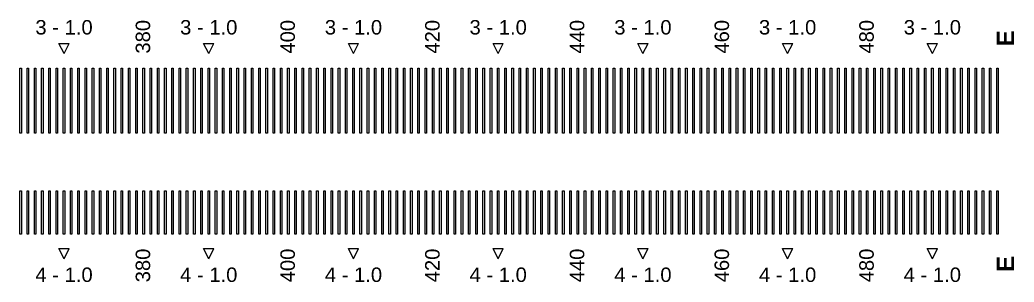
# Model space of a CAD drawing. Extents: x -24493 to 76507, y 84496 to 185496.
# Drawn here: x 30477 to 31164, y 155025 to 155207 of the extents above; entities that cross this region are included whole.
import ezdxf

# ---------------------------------------------------------------- set-up
doc = ezdxf.new("R2010")
doc.units = 13
doc.layers.add('CL - Label-1', color=120, linetype='Continuous')
doc.layers.add('CL - Label-2', color=132, linetype='Continuous')
doc.layers.add('CL - Sub-Micro', color=7, linetype='Continuous', true_color=0x47d1ff)
doc.styles.get("Standard").update_dxf_attribs({"font": 'arial.ttf'})

msp = doc.modelspace()

# ---------------------------------------------------------------- linework, layer by layer
at = {"layer": 'CL - Label-2'}
for p, q in [((30507.29, 155183.36), (30503.75, 155190.46)), ((30503.75, 155190.46), (30510.82, 155190.46)), ((30507.29, 155183.36), (30510.82, 155190.46)), ((30607.29, 155183.36), (30603.75, 155190.46)), ((30603.75, 155190.46), (30610.82, 155190.46)), ((30607.29, 155183.36), (30610.82, 155190.46)), ((30707.29, 155183.36), (30703.75, 155190.46)), ((30703.75, 155190.46), (30710.82, 155190.46)), ((30707.29, 155183.36), (30710.82, 155190.46)), ((30807.29, 155183.36), (30803.75, 155190.46)), ((30803.75, 155190.46), (30810.82, 155190.46)), ((30807.29, 155183.36), (30810.82, 155190.46)), ((30907.29, 155183.36), (30903.75, 155190.46)), ((30903.75, 155190.46), (30910.82, 155190.46)), ((30907.29, 155183.36), (30910.82, 155190.46)), ((31007.29, 155183.36), (31003.75, 155190.46)), ((31003.75, 155190.46), (31010.82, 155190.46)), ((31007.29, 155183.36), (31010.82, 155190.46)), ((31107.29, 155183.36), (31103.75, 155190.46)), ((31103.75, 155190.46), (31110.82, 155190.46)), ((31107.29, 155183.36), (31110.82, 155190.46)), ((30507.29, 155041.29), (30503.75, 155048.39)), ((30503.75, 155048.39), (30510.82, 155048.39)), ((30507.29, 155041.29), (30510.82, 155048.39)), ((30607.29, 155041.29), (30603.75, 155048.39)), ((30603.75, 155048.39), (30610.82, 155048.39)), ((30607.29, 155041.29), (30610.82, 155048.39)), ((30707.29, 155041.29), (30703.75, 155048.39)), ((30703.75, 155048.39), (30710.82, 155048.39)), ((30707.29, 155041.29), (30710.82, 155048.39)), ((30807.29, 155041.29), (30803.75, 155048.39)), ((30803.75, 155048.39), (30810.82, 155048.39)), ((30807.29, 155041.29), (30810.82, 155048.39)), ((30907.29, 155041.29), (30903.75, 155048.39)), ((30903.75, 155048.39), (30910.82, 155048.39)), ((30907.29, 155041.29), (30910.82, 155048.39)), ((31007.29, 155041.29), (31003.75, 155048.39)), ((31003.75, 155048.39), (31010.82, 155048.39)), ((31007.29, 155041.29), (31010.82, 155048.39)), ((31107.29, 155041.29), (31103.75, 155048.39)), ((31103.75, 155048.39), (31110.82, 155048.39)), ((31107.29, 155041.29), (31110.82, 155048.39))]:
    msp.add_line(p, q, dxfattribs=at)
at = {"layer": 'CL - Sub-Micro'}
for p, q in [((30476.79, 155173.36), (30477.79, 155173.36)), ((30476.79, 155128.36), (30476.79, 155173.36)), ((30477.79, 155173.36), (30477.79, 155128.36)), ((30481.79, 155173.36), (30482.79, 155173.36)), ((30481.79, 155128.36), (30481.79, 155173.36)), ((30482.79, 155173.36), (30482.79, 155128.36)), ((30486.79, 155173.36), (30487.79, 155173.36)), ((30486.79, 155128.36), (30486.79, 155173.36)), ((30487.79, 155173.36), (30487.79, 155128.36)), ((30491.79, 155173.36), (30492.79, 155173.36)), ((30491.79, 155128.36), (30491.79, 155173.36)), ((30492.79, 155173.36), (30492.79, 155128.36)), ((30496.79, 155173.36), (30497.79, 155173.36)), ((30496.79, 155128.36), (30496.79, 155173.36)), ((30497.79, 155173.36), (30497.79, 155128.36)), ((30501.79, 155173.36), (30502.79, 155173.36)), ((30501.79, 155128.36), (30501.79, 155173.36)), ((30502.79, 155173.36), (30502.79, 155128.36)), ((30506.79, 155173.36), (30507.79, 155173.36)), ((30506.79, 155128.36), (30506.79, 155173.36)), ((30507.79, 155173.36), (30507.79, 155128.36)), ((30511.79, 155173.36), (30512.79, 155173.36)), ((30511.79, 155128.36), (30511.79, 155173.36)), ((30512.79, 155173.36), (30512.79, 155128.36)), ((30516.79, 155173.36), (30517.79, 155173.36)), ((30516.79, 155128.36), (30516.79, 155173.36)), ((30517.79, 155173.36), (30517.79, 155128.36)), ((30521.79, 155173.36), (30522.79, 155173.36)), ((30521.79, 155128.36), (30521.79, 155173.36)), ((30522.79, 155173.36), (30522.79, 155128.36)), ((30526.79, 155173.36), (30527.79, 155173.36)), ((30526.79, 155128.36), (30526.79, 155173.36)), ((30527.79, 155173.36), (30527.79, 155128.36)), ((30531.79, 155173.36), (30532.79, 155173.36)), ((30531.79, 155128.36), (30531.79, 155173.36)), ((30532.79, 155173.36), (30532.79, 155128.36)), ((30536.79, 155173.36), (30537.79, 155173.36)), ((30536.79, 155128.36), (30536.79, 155173.36)), ((30537.79, 155173.36), (30537.79, 155128.36)), ((30541.79, 155173.36), (30542.79, 155173.36)), ((30541.79, 155128.36), (30541.79, 155173.36)), ((30542.79, 155173.36), (30542.79, 155128.36)), ((30546.79, 155173.36), (30547.79, 155173.36)), ((30546.79, 155128.36), (30546.79, 155173.36)), ((30547.79, 155173.36), (30547.79, 155128.36)), ((30551.79, 155173.36), (30552.79, 155173.36)), ((30551.79, 155128.36), (30551.79, 155173.36)), ((30552.79, 155173.36), (30552.79, 155128.36)), ((30556.79, 155173.36), (30557.79, 155173.36)), ((30556.79, 155128.36), (30556.79, 155173.36)), ((30557.79, 155173.36), (30557.79, 155128.36)), ((30561.79, 155173.36), (30562.79, 155173.36)), ((30561.79, 155128.36), (30561.79, 155173.36)), ((30562.79, 155173.36), (30562.79, 155128.36)), ((30566.79, 155173.36), (30567.79, 155173.36)), ((30566.79, 155128.36), (30566.79, 155173.36)), ((30567.79, 155173.36), (30567.79, 155128.36)), ((30571.79, 155173.36), (30572.79, 155173.36)), ((30571.79, 155128.36), (30571.79, 155173.36)), ((30572.79, 155173.36), (30572.79, 155128.36)), ((30576.79, 155173.36), (30577.79, 155173.36)), ((30576.79, 155128.36), (30576.79, 155173.36)), ((30577.79, 155173.36), (30577.79, 155128.36)), ((30581.79, 155173.36), (30582.79, 155173.36)), ((30581.79, 155128.36), (30581.79, 155173.36)), ((30582.79, 155173.36), (30582.79, 155128.36)), ((30586.79, 155173.36), (30587.79, 155173.36)), ((30586.79, 155128.36), (30586.79, 155173.36)), ((30587.79, 155173.36), (30587.79, 155128.36)), ((30591.79, 155173.36), (30592.79, 155173.36)), ((30591.79, 155128.36), (30591.79, 155173.36)), ((30592.79, 155173.36), (30592.79, 155128.36)), ((30596.79, 155173.36), (30597.79, 155173.36)), ((30596.79, 155128.36), (30596.79, 155173.36)), ((30597.79, 155173.36), (30597.79, 155128.36)), ((30601.79, 155173.36), (30602.79, 155173.36)), ((30601.79, 155128.36), (30601.79, 155173.36)), ((30602.79, 155173.36), (30602.79, 155128.36)), ((30606.79, 155173.36), (30607.79, 155173.36)), ((30606.79, 155128.36), (30606.79, 155173.36)), ((30607.79, 155173.36), (30607.79, 155128.36)), ((30611.79, 155173.36), (30612.79, 155173.36)), ((30611.79, 155128.36), (30611.79, 155173.36)), ((30612.79, 155173.36), (30612.79, 155128.36)), ((30616.79, 155173.36), (30617.79, 155173.36)), ((30616.79, 155128.36), (30616.79, 155173.36)), ((30617.79, 155173.36), (30617.79, 155128.36)), ((30621.79, 155173.36), (30622.79, 155173.36)), ((30621.79, 155128.36), (30621.79, 155173.36)), ((30622.79, 155173.36), (30622.79, 155128.36)), ((30626.79, 155173.36), (30627.79, 155173.36)), ((30626.79, 155128.36), (30626.79, 155173.36)), ((30627.79, 155173.36), (30627.79, 155128.36)), ((30631.79, 155173.36), (30632.79, 155173.36)), ((30631.79, 155128.36), (30631.79, 155173.36)), ((30632.79, 155173.36), (30632.79, 155128.36)), ((30636.79, 155173.36), (30637.79, 155173.36)), ((30636.79, 155128.36), (30636.79, 155173.36)), ((30637.79, 155173.36), (30637.79, 155128.36)), ((30641.79, 155173.36), (30642.79, 155173.36)), ((30641.79, 155128.36), (30641.79, 155173.36)), ((30642.79, 155173.36), (30642.79, 155128.36)), ((30646.79, 155173.36), (30647.79, 155173.36)), ((30646.79, 155128.36), (30646.79, 155173.36)), ((30647.79, 155173.36), (30647.79, 155128.36)), ((30651.79, 155173.36), (30652.79, 155173.36)), ((30651.79, 155128.36), (30651.79, 155173.36)), ((30652.79, 155173.36), (30652.79, 155128.36)), ((30656.79, 155173.36), (30657.79, 155173.36)), ((30656.79, 155128.36), (30656.79, 155173.36)), ((30657.79, 155173.36), (30657.79, 155128.36)), ((30661.79, 155173.36), (30662.79, 155173.36)), ((30661.79, 155128.36), (30661.79, 155173.36)), ((30662.79, 155173.36), (30662.79, 155128.36)), ((30666.79, 155173.36), (30667.79, 155173.36)), ((30666.79, 155128.36), (30666.79, 155173.36)), ((30667.79, 155173.36), (30667.79, 155128.36)), ((30671.79, 155173.36), (30672.79, 155173.36)), ((30671.79, 155128.36), (30671.79, 155173.36)), ((30672.79, 155173.36), (30672.79, 155128.36)), ((30676.79, 155173.36), (30677.79, 155173.36)), ((30676.79, 155128.36), (30676.79, 155173.36)), ((30677.79, 155173.36), (30677.79, 155128.36)), ((30681.79, 155173.36), (30682.79, 155173.36)), ((30681.79, 155128.36), (30681.79, 155173.36)), ((30682.79, 155173.36), (30682.79, 155128.36)), ((30686.79, 155173.36), (30687.79, 155173.36)), ((30686.79, 155128.36), (30686.79, 155173.36)), ((30687.79, 155173.36), (30687.79, 155128.36)), ((30691.79, 155173.36), (30692.79, 155173.36)), ((30691.79, 155128.36), (30691.79, 155173.36)), ((30692.79, 155173.36), (30692.79, 155128.36)), ((30696.79, 155173.36), (30697.79, 155173.36)), ((30696.79, 155128.36), (30696.79, 155173.36)), ((30697.79, 155173.36), (30697.79, 155128.36)), ((30701.79, 155173.36), (30702.79, 155173.36)), ((30701.79, 155128.36), (30701.79, 155173.36)), ((30702.79, 155173.36), (30702.79, 155128.36)), ((30706.79, 155173.36), (30707.79, 155173.36)), ((30706.79, 155128.36), (30706.79, 155173.36)), ((30707.79, 155173.36), (30707.79, 155128.36)), ((30711.79, 155173.36), (30712.79, 155173.36)), ((30711.79, 155128.36), (30711.79, 155173.36)), ((30712.79, 155173.36), (30712.79, 155128.36)), ((30716.79, 155173.36), (30717.79, 155173.36)), ((30716.79, 155128.36), (30716.79, 155173.36)), ((30717.79, 155173.36), (30717.79, 155128.36)), ((30721.79, 155173.36), (30722.79, 155173.36)), ((30721.79, 155128.36), (30721.79, 155173.36)), ((30722.79, 155173.36), (30722.79, 155128.36)), ((30726.79, 155173.36), (30727.79, 155173.36)), ((30726.79, 155128.36), (30726.79, 155173.36)), ((30727.79, 155173.36), (30727.79, 155128.36)), ((30731.79, 155173.36), (30732.79, 155173.36)), ((30731.79, 155128.36), (30731.79, 155173.36)), ((30732.79, 155173.36), (30732.79, 155128.36)), ((30736.79, 155173.36), (30737.79, 155173.36)), ((30736.79, 155128.36), (30736.79, 155173.36)), ((30737.79, 155173.36), (30737.79, 155128.36)), ((30741.79, 155173.36), (30742.79, 155173.36)), ((30741.79, 155128.36), (30741.79, 155173.36)), ((30742.79, 155173.36), (30742.79, 155128.36)), ((30746.79, 155173.36), (30747.79, 155173.36)), ((30746.79, 155128.36), (30746.79, 155173.36)), ((30747.79, 155173.36), (30747.79, 155128.36)), ((30751.79, 155173.36), (30752.79, 155173.36)), ((30751.79, 155128.36), (30751.79, 155173.36)), ((30752.79, 155173.36), (30752.79, 155128.36)), ((30756.79, 155173.36), (30757.79, 155173.36)), ((30756.79, 155128.36), (30756.79, 155173.36)), ((30757.79, 155173.36), (30757.79, 155128.36)), ((30761.79, 155173.36), (30762.79, 155173.36)), ((30761.79, 155128.36), (30761.79, 155173.36)), ((30762.79, 155173.36), (30762.79, 155128.36)), ((30766.79, 155173.36), (30767.79, 155173.36)), ((30766.79, 155128.36), (30766.79, 155173.36)), ((30767.79, 155173.36), (30767.79, 155128.36)), ((30771.79, 155173.36), (30772.79, 155173.36)), ((30771.79, 155128.36), (30771.79, 155173.36)), ((30772.79, 155173.36), (30772.79, 155128.36)), ((30776.79, 155173.36), (30777.79, 155173.36)), ((30776.79, 155128.36), (30776.79, 155173.36)), ((30777.79, 155173.36), (30777.79, 155128.36)), ((30781.79, 155173.36), (30782.79, 155173.36)), ((30781.79, 155128.36), (30781.79, 155173.36)), ((30782.79, 155173.36), (30782.79, 155128.36)), ((30786.79, 155173.36), (30787.79, 155173.36)), ((30786.79, 155128.36), (30786.79, 155173.36)), ((30787.79, 155173.36), (30787.79, 155128.36)), ((30791.79, 155173.36), (30792.79, 155173.36)), ((30791.79, 155128.36), (30791.79, 155173.36)), ((30792.79, 155173.36), (30792.79, 155128.36)), ((30796.79, 155173.36), (30797.79, 155173.36)), ((30796.79, 155128.36), (30796.79, 155173.36)), ((30797.79, 155173.36), (30797.79, 155128.36)), ((30801.79, 155173.36), (30802.79, 155173.36)), ((30801.79, 155128.36), (30801.79, 155173.36)), ((30802.79, 155173.36), (30802.79, 155128.36)), ((30806.79, 155173.36), (30807.79, 155173.36)), ((30806.79, 155128.36), (30806.79, 155173.36)), ((30807.79, 155173.36), (30807.79, 155128.36)), ((30811.79, 155173.36), (30812.79, 155173.36)), ((30811.79, 155128.36), (30811.79, 155173.36)), ((30812.79, 155173.36), (30812.79, 155128.36)), ((30816.79, 155173.36), (30817.79, 155173.36)), ((30816.79, 155128.36), (30816.79, 155173.36)), ((30817.79, 155173.36), (30817.79, 155128.36)), ((30821.79, 155173.36), (30822.79, 155173.36)), ((30821.79, 155128.36), (30821.79, 155173.36)), ((30822.79, 155173.36), (30822.79, 155128.36)), ((30826.79, 155173.36), (30827.79, 155173.36)), ((30826.79, 155128.36), (30826.79, 155173.36)), ((30827.79, 155173.36), (30827.79, 155128.36)), ((30831.79, 155173.36), (30832.79, 155173.36)), ((30831.79, 155128.36), (30831.79, 155173.36)), ((30832.79, 155173.36), (30832.79, 155128.36)), ((30836.79, 155173.36), (30837.79, 155173.36)), ((30836.79, 155128.36), (30836.79, 155173.36)), ((30837.79, 155173.36), (30837.79, 155128.36)), ((30841.79, 155173.36), (30842.79, 155173.36)), ((30841.79, 155128.36), (30841.79, 155173.36)), ((30842.79, 155173.36), (30842.79, 155128.36)), ((30846.79, 155173.36), (30847.79, 155173.36)), ((30846.79, 155128.36), (30846.79, 155173.36)), ((30847.79, 155173.36), (30847.79, 155128.36)), ((30851.79, 155173.36), (30852.79, 155173.36)), ((30851.79, 155128.36), (30851.79, 155173.36)), ((30852.79, 155173.36), (30852.79, 155128.36)), ((30856.79, 155173.36), (30857.79, 155173.36)), ((30856.79, 155128.36), (30856.79, 155173.36)), ((30857.79, 155173.36), (30857.79, 155128.36)), ((30861.79, 155173.36), (30862.79, 155173.36)), ((30861.79, 155128.36), (30861.79, 155173.36)), ((30862.79, 155173.36), (30862.79, 155128.36)), ((30866.79, 155173.36), (30867.79, 155173.36)), ((30866.79, 155128.36), (30866.79, 155173.36)), ((30867.79, 155173.36), (30867.79, 155128.36)), ((30871.79, 155173.36), (30872.79, 155173.36)), ((30871.79, 155128.36), (30871.79, 155173.36)), ((30872.79, 155173.36), (30872.79, 155128.36)), ((30876.79, 155173.36), (30877.79, 155173.36)), ((30876.79, 155128.36), (30876.79, 155173.36)), ((30877.79, 155173.36), (30877.79, 155128.36)), ((30881.79, 155173.36), (30882.79, 155173.36)), ((30881.79, 155128.36), (30881.79, 155173.36)), ((30882.79, 155173.36), (30882.79, 155128.36)), ((30886.79, 155173.36), (30887.79, 155173.36)), ((30886.79, 155128.36), (30886.79, 155173.36)), ((30887.79, 155173.36), (30887.79, 155128.36)), ((30891.79, 155173.36), (30892.79, 155173.36)), ((30891.79, 155128.36), (30891.79, 155173.36)), ((30892.79, 155173.36), (30892.79, 155128.36)), ((30896.79, 155173.36), (30897.79, 155173.36)), ((30896.79, 155128.36), (30896.79, 155173.36)), ((30897.79, 155173.36), (30897.79, 155128.36)), ((30901.79, 155173.36), (30902.79, 155173.36)), ((30901.79, 155128.36), (30901.79, 155173.36)), ((30902.79, 155173.36), (30902.79, 155128.36)), ((30906.79, 155173.36), (30907.79, 155173.36)), ((30906.79, 155128.36), (30906.79, 155173.36)), ((30907.79, 155173.36), (30907.79, 155128.36)), ((30911.79, 155173.36), (30912.79, 155173.36)), ((30911.79, 155128.36), (30911.79, 155173.36)), ((30912.79, 155173.36), (30912.79, 155128.36)), ((30916.79, 155173.36), (30917.79, 155173.36)), ((30916.79, 155128.36), (30916.79, 155173.36)), ((30917.79, 155173.36), (30917.79, 155128.36)), ((30921.79, 155173.36), (30922.79, 155173.36)), ((30921.79, 155128.36), (30921.79, 155173.36)), ((30922.79, 155173.36), (30922.79, 155128.36)), ((30926.79, 155173.36), (30927.79, 155173.36)), ((30926.79, 155128.36), (30926.79, 155173.36)), ((30927.79, 155173.36), (30927.79, 155128.36)), ((30931.79, 155173.36), (30932.79, 155173.36)), ((30931.79, 155128.36), (30931.79, 155173.36)), ((30932.79, 155173.36), (30932.79, 155128.36)), ((30936.79, 155173.36), (30937.79, 155173.36)), ((30936.79, 155128.36), (30936.79, 155173.36)), ((30937.79, 155173.36), (30937.79, 155128.36)), ((30941.79, 155173.36), (30942.79, 155173.36)), ((30941.79, 155128.36), (30941.79, 155173.36)), ((30942.79, 155173.36), (30942.79, 155128.36)), ((30946.79, 155173.36), (30947.79, 155173.36)), ((30946.79, 155128.36), (30946.79, 155173.36)), ((30947.79, 155173.36), (30947.79, 155128.36)), ((30951.79, 155173.36), (30952.79, 155173.36)), ((30951.79, 155128.36), (30951.79, 155173.36)), ((30952.79, 155173.36), (30952.79, 155128.36)), ((30956.79, 155173.36), (30957.79, 155173.36)), ((30956.79, 155128.36), (30956.79, 155173.36)), ((30957.79, 155173.36), (30957.79, 155128.36)), ((30961.79, 155173.36), (30962.79, 155173.36)), ((30961.79, 155128.36), (30961.79, 155173.36)), ((30962.79, 155173.36), (30962.79, 155128.36)), ((30966.79, 155173.36), (30967.79, 155173.36)), ((30966.79, 155128.36), (30966.79, 155173.36)), ((30967.79, 155173.36), (30967.79, 155128.36)), ((30971.79, 155173.36), (30972.79, 155173.36)), ((30971.79, 155128.36), (30971.79, 155173.36)), ((30972.79, 155173.36), (30972.79, 155128.36)), ((30976.79, 155173.36), (30977.79, 155173.36)), ((30976.79, 155128.36), (30976.79, 155173.36)), ((30977.79, 155173.36), (30977.79, 155128.36)), ((30981.79, 155173.36), (30982.79, 155173.36)), ((30981.79, 155128.36), (30981.79, 155173.36)), ((30982.79, 155173.36), (30982.79, 155128.36)), ((30986.79, 155173.36), (30987.79, 155173.36)), ((30986.79, 155128.36), (30986.79, 155173.36)), ((30987.79, 155173.36), (30987.79, 155128.36)), ((30991.79, 155173.36), (30992.79, 155173.36)), ((30991.79, 155128.36), (30991.79, 155173.36)), ((30992.79, 155173.36), (30992.79, 155128.36)), ((30996.79, 155173.36), (30997.79, 155173.36)), ((30996.79, 155128.36), (30996.79, 155173.36)), ((30997.79, 155173.36), (30997.79, 155128.36)), ((31001.79, 155173.36), (31002.79, 155173.36)), ((31001.79, 155128.36), (31001.79, 155173.36)), ((31002.79, 155173.36), (31002.79, 155128.36)), ((31006.79, 155173.36), (31007.79, 155173.36)), ((31006.79, 155128.36), (31006.79, 155173.36)), ((31007.79, 155173.36), (31007.79, 155128.36)), ((31011.79, 155173.36), (31012.79, 155173.36)), ((31011.79, 155128.36), (31011.79, 155173.36)), ((31012.79, 155173.36), (31012.79, 155128.36)), ((31016.79, 155173.36), (31017.79, 155173.36)), ((31016.79, 155128.36), (31016.79, 155173.36)), ((31017.79, 155173.36), (31017.79, 155128.36)), ((31021.79, 155173.36), (31022.79, 155173.36)), ((31021.79, 155128.36), (31021.79, 155173.36)), ((31022.79, 155173.36), (31022.79, 155128.36)), ((31026.79, 155173.36), (31027.79, 155173.36)), ((31026.79, 155128.36), (31026.79, 155173.36)), ((31027.79, 155173.36), (31027.79, 155128.36)), ((31031.79, 155173.36), (31032.79, 155173.36)), ((31031.79, 155128.36), (31031.79, 155173.36)), ((31032.79, 155173.36), (31032.79, 155128.36)), ((31036.79, 155173.36), (31037.79, 155173.36)), ((31036.79, 155128.36), (31036.79, 155173.36)), ((31037.79, 155173.36), (31037.79, 155128.36)), ((31041.79, 155173.36), (31042.79, 155173.36)), ((31041.79, 155128.36), (31041.79, 155173.36)), ((31042.79, 155173.36), (31042.79, 155128.36)), ((31046.79, 155173.36), (31047.79, 155173.36)), ((31046.79, 155128.36), (31046.79, 155173.36)), ((31047.79, 155173.36), (31047.79, 155128.36)), ((31051.79, 155173.36), (31052.79, 155173.36)), ((31051.79, 155128.36), (31051.79, 155173.36)), ((31052.79, 155173.36), (31052.79, 155128.36)), ((31056.79, 155173.36), (31057.79, 155173.36)), ((31056.79, 155128.36), (31056.79, 155173.36)), ((31057.79, 155173.36), (31057.79, 155128.36)), ((31061.79, 155173.36), (31062.79, 155173.36)), ((31061.79, 155128.36), (31061.79, 155173.36)), ((31062.79, 155173.36), (31062.79, 155128.36)), ((31066.79, 155173.36), (31067.79, 155173.36)), ((31066.79, 155128.36), (31066.79, 155173.36)), ((31067.79, 155173.36), (31067.79, 155128.36)), ((31071.79, 155173.36), (31072.79, 155173.36)), ((31071.79, 155128.36), (31071.79, 155173.36)), ((31072.79, 155173.36), (31072.79, 155128.36)), ((31076.79, 155173.36), (31077.79, 155173.36)), ((31076.79, 155128.36), (31076.79, 155173.36)), ((31077.79, 155173.36), (31077.79, 155128.36)), ((31081.79, 155173.36), (31082.79, 155173.36)), ((31081.79, 155128.36), (31081.79, 155173.36)), ((31082.79, 155173.36), (31082.79, 155128.36)), ((31086.79, 155173.36), (31087.79, 155173.36)), ((31086.79, 155128.36), (31086.79, 155173.36)), ((31087.79, 155173.36), (31087.79, 155128.36)), ((31091.79, 155173.36), (31092.79, 155173.36)), ((31091.79, 155128.36), (31091.79, 155173.36)), ((31092.79, 155173.36), (31092.79, 155128.36)), ((31096.79, 155173.36), (31097.79, 155173.36)), ((31096.79, 155128.36), (31096.79, 155173.36)), ((31097.79, 155173.36), (31097.79, 155128.36)), ((31101.79, 155173.36), (31102.79, 155173.36)), ((31101.79, 155128.36), (31101.79, 155173.36)), ((31102.79, 155173.36), (31102.79, 155128.36)), ((31106.79, 155173.36), (31107.79, 155173.36)), ((31106.79, 155128.36), (31106.79, 155173.36)), ((31107.79, 155173.36), (31107.79, 155128.36)), ((31111.79, 155173.36), (31112.79, 155173.36)), ((31111.79, 155128.36), (31111.79, 155173.36)), ((31112.79, 155173.36), (31112.79, 155128.36)), ((31116.79, 155173.36), (31117.79, 155173.36)), ((31116.79, 155128.36), (31116.79, 155173.36)), ((31117.79, 155173.36), (31117.79, 155128.36)), ((31121.79, 155173.36), (31122.79, 155173.36)), ((31121.79, 155128.36), (31121.79, 155173.36)), ((31122.79, 155173.36), (31122.79, 155128.36)), ((31126.79, 155173.36), (31127.79, 155173.36)), ((31126.79, 155128.36), (31126.79, 155173.36)), ((31127.79, 155173.36), (31127.79, 155128.36)), ((31131.79, 155173.36), (31132.79, 155173.36)), ((31131.79, 155128.36), (31131.79, 155173.36)), ((31132.79, 155173.36), (31132.79, 155128.36)), ((31136.79, 155173.36), (31137.79, 155173.36)), ((31136.79, 155128.36), (31136.79, 155173.36)), ((31137.79, 155173.36), (31137.79, 155128.36)), ((31141.79, 155173.36), (31142.79, 155173.36)), ((31141.79, 155128.36), (31141.79, 155173.36)), ((31142.79, 155173.36), (31142.79, 155128.36)), ((31146.79, 155173.36), (31147.79, 155173.36)), ((31146.79, 155128.36), (31146.79, 155173.36)), ((31147.79, 155173.36), (31147.79, 155128.36)), ((31151.79, 155173.36), (31152.79, 155173.36)), ((31151.79, 155128.36), (31151.79, 155173.36)), ((31152.79, 155173.36), (31152.79, 155128.36)), ((30477.79, 155128.36), (30476.79, 155128.36)), ((30482.79, 155128.36), (30481.79, 155128.36)), ((30487.79, 155128.36), (30486.79, 155128.36)), ((30492.79, 155128.36), (30491.79, 155128.36)), ((30497.79, 155128.36), (30496.79, 155128.36)), ((30502.79, 155128.36), (30501.79, 155128.36)), ((30507.79, 155128.36), (30506.79, 155128.36)), ((30512.79, 155128.36), (30511.79, 155128.36)), ((30517.79, 155128.36), (30516.79, 155128.36)), ((30522.79, 155128.36), (30521.79, 155128.36)), ((30527.79, 155128.36), (30526.79, 155128.36)), ((30532.79, 155128.36), (30531.79, 155128.36)), ((30537.79, 155128.36), (30536.79, 155128.36)), ((30542.79, 155128.36), (30541.79, 155128.36)), ((30547.79, 155128.36), (30546.79, 155128.36)), ((30552.79, 155128.36), (30551.79, 155128.36)), ((30557.79, 155128.36), (30556.79, 155128.36)), ((30562.79, 155128.36), (30561.79, 155128.36)), ((30567.79, 155128.36), (30566.79, 155128.36)), ((30572.79, 155128.36), (30571.79, 155128.36)), ((30577.79, 155128.36), (30576.79, 155128.36)), ((30582.79, 155128.36), (30581.79, 155128.36)), ((30587.79, 155128.36), (30586.79, 155128.36)), ((30592.79, 155128.36), (30591.79, 155128.36)), ((30597.79, 155128.36), (30596.79, 155128.36)), ((30602.79, 155128.36), (30601.79, 155128.36)), ((30607.79, 155128.36), (30606.79, 155128.36)), ((30612.79, 155128.36), (30611.79, 155128.36)), ((30617.79, 155128.36), (30616.79, 155128.36)), ((30622.79, 155128.36), (30621.79, 155128.36)), ((30627.79, 155128.36), (30626.79, 155128.36)), ((30632.79, 155128.36), (30631.79, 155128.36)), ((30637.79, 155128.36), (30636.79, 155128.36)), ((30642.79, 155128.36), (30641.79, 155128.36)), ((30647.79, 155128.36), (30646.79, 155128.36)), ((30652.79, 155128.36), (30651.79, 155128.36)), ((30657.79, 155128.36), (30656.79, 155128.36)), ((30662.79, 155128.36), (30661.79, 155128.36)), ((30667.79, 155128.36), (30666.79, 155128.36)), ((30672.79, 155128.36), (30671.79, 155128.36)), ((30677.79, 155128.36), (30676.79, 155128.36)), ((30682.79, 155128.36), (30681.79, 155128.36)), ((30687.79, 155128.36), (30686.79, 155128.36)), ((30692.79, 155128.36), (30691.79, 155128.36)), ((30697.79, 155128.36), (30696.79, 155128.36)), ((30702.79, 155128.36), (30701.79, 155128.36)), ((30707.79, 155128.36), (30706.79, 155128.36)), ((30712.79, 155128.36), (30711.79, 155128.36)), ((30717.79, 155128.36), (30716.79, 155128.36)), ((30722.79, 155128.36), (30721.79, 155128.36)), ((30727.79, 155128.36), (30726.79, 155128.36)), ((30732.79, 155128.36), (30731.79, 155128.36)), ((30737.79, 155128.36), (30736.79, 155128.36)), ((30742.79, 155128.36), (30741.79, 155128.36)), ((30747.79, 155128.36), (30746.79, 155128.36)), ((30752.79, 155128.36), (30751.79, 155128.36)), ((30757.79, 155128.36), (30756.79, 155128.36)), ((30762.79, 155128.36), (30761.79, 155128.36)), ((30767.79, 155128.36), (30766.79, 155128.36)), ((30772.79, 155128.36), (30771.79, 155128.36)), ((30777.79, 155128.36), (30776.79, 155128.36)), ((30782.79, 155128.36), (30781.79, 155128.36)), ((30787.79, 155128.36), (30786.79, 155128.36)), ((30792.79, 155128.36), (30791.79, 155128.36)), ((30797.79, 155128.36), (30796.79, 155128.36)), ((30802.79, 155128.36), (30801.79, 155128.36)), ((30807.79, 155128.36), (30806.79, 155128.36)), ((30812.79, 155128.36), (30811.79, 155128.36)), ((30817.79, 155128.36), (30816.79, 155128.36)), ((30822.79, 155128.36), (30821.79, 155128.36)), ((30827.79, 155128.36), (30826.79, 155128.36)), ((30832.79, 155128.36), (30831.79, 155128.36)), ((30837.79, 155128.36), (30836.79, 155128.36)), ((30842.79, 155128.36), (30841.79, 155128.36)), ((30847.79, 155128.36), (30846.79, 155128.36)), ((30852.79, 155128.36), (30851.79, 155128.36)), ((30857.79, 155128.36), (30856.79, 155128.36)), ((30862.79, 155128.36), (30861.79, 155128.36)), ((30867.79, 155128.36), (30866.79, 155128.36)), ((30872.79, 155128.36), (30871.79, 155128.36)), ((30877.79, 155128.36), (30876.79, 155128.36)), ((30882.79, 155128.36), (30881.79, 155128.36)), ((30887.79, 155128.36), (30886.79, 155128.36)), ((30892.79, 155128.36), (30891.79, 155128.36)), ((30897.79, 155128.36), (30896.79, 155128.36)), ((30902.79, 155128.36), (30901.79, 155128.36)), ((30907.79, 155128.36), (30906.79, 155128.36)), ((30912.79, 155128.36), (30911.79, 155128.36)), ((30917.79, 155128.36), (30916.79, 155128.36)), ((30922.79, 155128.36), (30921.79, 155128.36)), ((30927.79, 155128.36), (30926.79, 155128.36)), ((30932.79, 155128.36), (30931.79, 155128.36)), ((30937.79, 155128.36), (30936.79, 155128.36)), ((30942.79, 155128.36), (30941.79, 155128.36)), ((30947.79, 155128.36), (30946.79, 155128.36)), ((30952.79, 155128.36), (30951.79, 155128.36)), ((30957.79, 155128.36), (30956.79, 155128.36)), ((30962.79, 155128.36), (30961.79, 155128.36)), ((30967.79, 155128.36), (30966.79, 155128.36)), ((30972.79, 155128.36), (30971.79, 155128.36)), ((30977.79, 155128.36), (30976.79, 155128.36)), ((30982.79, 155128.36), (30981.79, 155128.36)), ((30987.79, 155128.36), (30986.79, 155128.36)), ((30992.79, 155128.36), (30991.79, 155128.36)), ((30997.79, 155128.36), (30996.79, 155128.36)), ((31002.79, 155128.36), (31001.79, 155128.36)), ((31007.79, 155128.36), (31006.79, 155128.36)), ((31012.79, 155128.36), (31011.79, 155128.36)), ((31017.79, 155128.36), (31016.79, 155128.36)), ((31022.79, 155128.36), (31021.79, 155128.36)), ((31027.79, 155128.36), (31026.79, 155128.36)), ((31032.79, 155128.36), (31031.79, 155128.36)), ((31037.79, 155128.36), (31036.79, 155128.36)), ((31042.79, 155128.36), (31041.79, 155128.36)), ((31047.79, 155128.36), (31046.79, 155128.36)), ((31052.79, 155128.36), (31051.79, 155128.36)), ((31057.79, 155128.36), (31056.79, 155128.36)), ((31062.79, 155128.36), (31061.79, 155128.36)), ((31067.79, 155128.36), (31066.79, 155128.36)), ((31072.79, 155128.36), (31071.79, 155128.36)), ((31077.79, 155128.36), (31076.79, 155128.36)), ((31082.79, 155128.36), (31081.79, 155128.36)), ((31087.79, 155128.36), (31086.79, 155128.36)), ((31092.79, 155128.36), (31091.79, 155128.36)), ((31097.79, 155128.36), (31096.79, 155128.36)), ((31102.79, 155128.36), (31101.79, 155128.36)), ((31107.79, 155128.36), (31106.79, 155128.36)), ((31112.79, 155128.36), (31111.79, 155128.36)), ((31117.79, 155128.36), (31116.79, 155128.36)), ((31122.79, 155128.36), (31121.79, 155128.36)), ((31127.79, 155128.36), (31126.79, 155128.36)), ((31132.79, 155128.36), (31131.79, 155128.36)), ((31137.79, 155128.36), (31136.79, 155128.36)), ((31142.79, 155128.36), (31141.79, 155128.36)), ((31147.79, 155128.36), (31146.79, 155128.36)), ((31152.79, 155128.36), (31151.79, 155128.36)), ((30476.79, 155088.36), (30477.79, 155088.36)), ((30476.79, 155058.36), (30476.79, 155088.36)), ((30477.79, 155088.36), (30477.79, 155058.36)), ((30481.79, 155088.36), (30482.79, 155088.36)), ((30481.79, 155058.36), (30481.79, 155088.36)), ((30482.79, 155088.36), (30482.79, 155058.36)), ((30486.79, 155088.36), (30487.79, 155088.36)), ((30486.79, 155058.36), (30486.79, 155088.36)), ((30487.79, 155088.36), (30487.79, 155058.36)), ((30491.79, 155088.36), (30492.79, 155088.36)), ((30491.79, 155058.36), (30491.79, 155088.36)), ((30492.79, 155088.36), (30492.79, 155058.36)), ((30496.79, 155088.36), (30497.79, 155088.36)), ((30496.79, 155058.36), (30496.79, 155088.36)), ((30497.79, 155088.36), (30497.79, 155058.36)), ((30501.79, 155088.36), (30502.79, 155088.36)), ((30501.79, 155058.36), (30501.79, 155088.36)), ((30502.79, 155088.36), (30502.79, 155058.36)), ((30506.79, 155088.36), (30507.79, 155088.36)), ((30506.79, 155058.36), (30506.79, 155088.36)), ((30507.79, 155088.36), (30507.79, 155058.36)), ((30511.79, 155088.36), (30512.79, 155088.36)), ((30511.79, 155058.36), (30511.79, 155088.36)), ((30512.79, 155088.36), (30512.79, 155058.36)), ((30516.79, 155088.36), (30517.79, 155088.36)), ((30516.79, 155058.36), (30516.79, 155088.36)), ((30517.79, 155088.36), (30517.79, 155058.36)), ((30521.79, 155088.36), (30522.79, 155088.36)), ((30521.79, 155058.36), (30521.79, 155088.36)), ((30522.79, 155088.36), (30522.79, 155058.36)), ((30526.79, 155088.36), (30527.79, 155088.36)), ((30526.79, 155058.36), (30526.79, 155088.36)), ((30527.79, 155088.36), (30527.79, 155058.36)), ((30531.79, 155088.36), (30532.79, 155088.36)), ((30531.79, 155058.36), (30531.79, 155088.36)), ((30532.79, 155088.36), (30532.79, 155058.36)), ((30536.79, 155088.36), (30537.79, 155088.36)), ((30536.79, 155058.36), (30536.79, 155088.36)), ((30537.79, 155088.36), (30537.79, 155058.36)), ((30541.79, 155088.36), (30542.79, 155088.36)), ((30541.79, 155058.36), (30541.79, 155088.36)), ((30542.79, 155088.36), (30542.79, 155058.36)), ((30546.79, 155088.36), (30547.79, 155088.36)), ((30546.79, 155058.36), (30546.79, 155088.36)), ((30547.79, 155088.36), (30547.79, 155058.36)), ((30551.79, 155088.36), (30552.79, 155088.36)), ((30551.79, 155058.36), (30551.79, 155088.36)), ((30552.79, 155088.36), (30552.79, 155058.36)), ((30556.79, 155088.36), (30557.79, 155088.36)), ((30556.79, 155058.36), (30556.79, 155088.36)), ((30557.79, 155088.36), (30557.79, 155058.36)), ((30561.79, 155088.36), (30562.79, 155088.36)), ((30561.79, 155058.36), (30561.79, 155088.36)), ((30562.79, 155088.36), (30562.79, 155058.36)), ((30566.79, 155088.36), (30567.79, 155088.36)), ((30566.79, 155058.36), (30566.79, 155088.36)), ((30567.79, 155088.36), (30567.79, 155058.36)), ((30571.79, 155088.36), (30572.79, 155088.36)), ((30571.79, 155058.36), (30571.79, 155088.36)), ((30572.79, 155088.36), (30572.79, 155058.36)), ((30576.79, 155088.36), (30577.79, 155088.36)), ((30576.79, 155058.36), (30576.79, 155088.36)), ((30577.79, 155088.36), (30577.79, 155058.36)), ((30581.79, 155088.36), (30582.79, 155088.36)), ((30581.79, 155058.36), (30581.79, 155088.36)), ((30582.79, 155088.36), (30582.79, 155058.36)), ((30586.79, 155088.36), (30587.79, 155088.36)), ((30586.79, 155058.36), (30586.79, 155088.36)), ((30587.79, 155088.36), (30587.79, 155058.36)), ((30591.79, 155088.36), (30592.79, 155088.36)), ((30591.79, 155058.36), (30591.79, 155088.36)), ((30592.79, 155088.36), (30592.79, 155058.36)), ((30596.79, 155088.36), (30597.79, 155088.36)), ((30596.79, 155058.36), (30596.79, 155088.36)), ((30597.79, 155088.36), (30597.79, 155058.36)), ((30601.79, 155088.36), (30602.79, 155088.36)), ((30601.79, 155058.36), (30601.79, 155088.36)), ((30602.79, 155088.36), (30602.79, 155058.36)), ((30606.79, 155088.36), (30607.79, 155088.36)), ((30606.79, 155058.36), (30606.79, 155088.36)), ((30607.79, 155088.36), (30607.79, 155058.36)), ((30611.79, 155088.36), (30612.79, 155088.36)), ((30611.79, 155058.36), (30611.79, 155088.36)), ((30612.79, 155088.36), (30612.79, 155058.36)), ((30616.79, 155088.36), (30617.79, 155088.36)), ((30616.79, 155058.36), (30616.79, 155088.36)), ((30617.79, 155088.36), (30617.79, 155058.36)), ((30621.79, 155088.36), (30622.79, 155088.36)), ((30621.79, 155058.36), (30621.79, 155088.36)), ((30622.79, 155088.36), (30622.79, 155058.36)), ((30626.79, 155088.36), (30627.79, 155088.36)), ((30626.79, 155058.36), (30626.79, 155088.36)), ((30627.79, 155088.36), (30627.79, 155058.36)), ((30631.79, 155088.36), (30632.79, 155088.36)), ((30631.79, 155058.36), (30631.79, 155088.36)), ((30632.79, 155088.36), (30632.79, 155058.36)), ((30636.79, 155088.36), (30637.79, 155088.36)), ((30636.79, 155058.36), (30636.79, 155088.36)), ((30637.79, 155088.36), (30637.79, 155058.36)), ((30641.79, 155088.36), (30642.79, 155088.36)), ((30641.79, 155058.36), (30641.79, 155088.36)), ((30642.79, 155088.36), (30642.79, 155058.36)), ((30646.79, 155088.36), (30647.79, 155088.36)), ((30646.79, 155058.36), (30646.79, 155088.36)), ((30647.79, 155088.36), (30647.79, 155058.36)), ((30651.79, 155088.36), (30652.79, 155088.36)), ((30651.79, 155058.36), (30651.79, 155088.36)), ((30652.79, 155088.36), (30652.79, 155058.36)), ((30656.79, 155088.36), (30657.79, 155088.36)), ((30656.79, 155058.36), (30656.79, 155088.36)), ((30657.79, 155088.36), (30657.79, 155058.36)), ((30661.79, 155088.36), (30662.79, 155088.36)), ((30661.79, 155058.36), (30661.79, 155088.36)), ((30662.79, 155088.36), (30662.79, 155058.36)), ((30666.79, 155088.36), (30667.79, 155088.36)), ((30666.79, 155058.36), (30666.79, 155088.36)), ((30667.79, 155088.36), (30667.79, 155058.36)), ((30671.79, 155088.36), (30672.79, 155088.36)), ((30671.79, 155058.36), (30671.79, 155088.36)), ((30672.79, 155088.36), (30672.79, 155058.36)), ((30676.79, 155088.36), (30677.79, 155088.36)), ((30676.79, 155058.36), (30676.79, 155088.36)), ((30677.79, 155088.36), (30677.79, 155058.36)), ((30681.79, 155088.36), (30682.79, 155088.36)), ((30681.79, 155058.36), (30681.79, 155088.36)), ((30682.79, 155088.36), (30682.79, 155058.36)), ((30686.79, 155088.36), (30687.79, 155088.36)), ((30686.79, 155058.36), (30686.79, 155088.36)), ((30687.79, 155088.36), (30687.79, 155058.36)), ((30691.79, 155088.36), (30692.79, 155088.36)), ((30691.79, 155058.36), (30691.79, 155088.36)), ((30692.79, 155088.36), (30692.79, 155058.36)), ((30696.79, 155088.36), (30697.79, 155088.36)), ((30696.79, 155058.36), (30696.79, 155088.36)), ((30697.79, 155088.36), (30697.79, 155058.36)), ((30701.79, 155088.36), (30702.79, 155088.36)), ((30701.79, 155058.36), (30701.79, 155088.36)), ((30702.79, 155088.36), (30702.79, 155058.36)), ((30706.79, 155088.36), (30707.79, 155088.36)), ((30706.79, 155058.36), (30706.79, 155088.36)), ((30707.79, 155088.36), (30707.79, 155058.36)), ((30711.79, 155088.36), (30712.79, 155088.36)), ((30711.79, 155058.36), (30711.79, 155088.36)), ((30712.79, 155088.36), (30712.79, 155058.36)), ((30716.79, 155088.36), (30717.79, 155088.36)), ((30716.79, 155058.36), (30716.79, 155088.36)), ((30717.79, 155088.36), (30717.79, 155058.36)), ((30721.79, 155088.36), (30722.79, 155088.36)), ((30721.79, 155058.36), (30721.79, 155088.36)), ((30722.79, 155088.36), (30722.79, 155058.36)), ((30726.79, 155088.36), (30727.79, 155088.36)), ((30726.79, 155058.36), (30726.79, 155088.36)), ((30727.79, 155088.36), (30727.79, 155058.36)), ((30731.79, 155088.36), (30732.79, 155088.36)), ((30731.79, 155058.36), (30731.79, 155088.36)), ((30732.79, 155088.36), (30732.79, 155058.36)), ((30736.79, 155088.36), (30737.79, 155088.36)), ((30736.79, 155058.36), (30736.79, 155088.36)), ((30737.79, 155088.36), (30737.79, 155058.36)), ((30741.79, 155088.36), (30742.79, 155088.36)), ((30741.79, 155058.36), (30741.79, 155088.36)), ((30742.79, 155088.36), (30742.79, 155058.36)), ((30746.79, 155088.36), (30747.79, 155088.36)), ((30746.79, 155058.36), (30746.79, 155088.36)), ((30747.79, 155088.36), (30747.79, 155058.36)), ((30751.79, 155088.36), (30752.79, 155088.36)), ((30751.79, 155058.36), (30751.79, 155088.36)), ((30752.79, 155088.36), (30752.79, 155058.36)), ((30756.79, 155088.36), (30757.79, 155088.36)), ((30756.79, 155058.36), (30756.79, 155088.36)), ((30757.79, 155088.36), (30757.79, 155058.36)), ((30761.79, 155088.36), (30762.79, 155088.36)), ((30761.79, 155058.36), (30761.79, 155088.36)), ((30762.79, 155088.36), (30762.79, 155058.36)), ((30766.79, 155088.36), (30767.79, 155088.36)), ((30766.79, 155058.36), (30766.79, 155088.36)), ((30767.79, 155088.36), (30767.79, 155058.36)), ((30771.79, 155088.36), (30772.79, 155088.36)), ((30771.79, 155058.36), (30771.79, 155088.36)), ((30772.79, 155088.36), (30772.79, 155058.36)), ((30776.79, 155088.36), (30777.79, 155088.36)), ((30776.79, 155058.36), (30776.79, 155088.36)), ((30777.79, 155088.36), (30777.79, 155058.36)), ((30781.79, 155088.36), (30782.79, 155088.36)), ((30781.79, 155058.36), (30781.79, 155088.36)), ((30782.79, 155088.36), (30782.79, 155058.36)), ((30786.79, 155088.36), (30787.79, 155088.36)), ((30786.79, 155058.36), (30786.79, 155088.36)), ((30787.79, 155088.36), (30787.79, 155058.36)), ((30791.79, 155088.36), (30792.79, 155088.36)), ((30791.79, 155058.36), (30791.79, 155088.36)), ((30792.79, 155088.36), (30792.79, 155058.36)), ((30796.79, 155088.36), (30797.79, 155088.36)), ((30796.79, 155058.36), (30796.79, 155088.36)), ((30797.79, 155088.36), (30797.79, 155058.36)), ((30801.79, 155088.36), (30802.79, 155088.36)), ((30801.79, 155058.36), (30801.79, 155088.36)), ((30802.79, 155088.36), (30802.79, 155058.36)), ((30806.79, 155088.36), (30807.79, 155088.36)), ((30806.79, 155058.36), (30806.79, 155088.36)), ((30807.79, 155088.36), (30807.79, 155058.36)), ((30811.79, 155088.36), (30812.79, 155088.36)), ((30811.79, 155058.36), (30811.79, 155088.36)), ((30812.79, 155088.36), (30812.79, 155058.36)), ((30816.79, 155088.36), (30817.79, 155088.36)), ((30816.79, 155058.36), (30816.79, 155088.36)), ((30817.79, 155088.36), (30817.79, 155058.36)), ((30821.79, 155088.36), (30822.79, 155088.36)), ((30821.79, 155058.36), (30821.79, 155088.36)), ((30822.79, 155088.36), (30822.79, 155058.36)), ((30826.79, 155088.36), (30827.79, 155088.36)), ((30826.79, 155058.36), (30826.79, 155088.36)), ((30827.79, 155088.36), (30827.79, 155058.36)), ((30831.79, 155088.36), (30832.79, 155088.36)), ((30831.79, 155058.36), (30831.79, 155088.36)), ((30832.79, 155088.36), (30832.79, 155058.36)), ((30836.79, 155088.36), (30837.79, 155088.36)), ((30836.79, 155058.36), (30836.79, 155088.36)), ((30837.79, 155088.36), (30837.79, 155058.36)), ((30841.79, 155088.36), (30842.79, 155088.36)), ((30841.79, 155058.36), (30841.79, 155088.36)), ((30842.79, 155088.36), (30842.79, 155058.36)), ((30846.79, 155088.36), (30847.79, 155088.36)), ((30846.79, 155058.36), (30846.79, 155088.36)), ((30847.79, 155088.36), (30847.79, 155058.36)), ((30851.79, 155088.36), (30852.79, 155088.36)), ((30851.79, 155058.36), (30851.79, 155088.36)), ((30852.79, 155088.36), (30852.79, 155058.36)), ((30856.79, 155088.36), (30857.79, 155088.36)), ((30856.79, 155058.36), (30856.79, 155088.36)), ((30857.79, 155088.36), (30857.79, 155058.36)), ((30861.79, 155088.36), (30862.79, 155088.36)), ((30861.79, 155058.36), (30861.79, 155088.36)), ((30862.79, 155088.36), (30862.79, 155058.36)), ((30866.79, 155088.36), (30867.79, 155088.36)), ((30866.79, 155058.36), (30866.79, 155088.36)), ((30867.79, 155088.36), (30867.79, 155058.36)), ((30871.79, 155088.36), (30872.79, 155088.36)), ((30871.79, 155058.36), (30871.79, 155088.36)), ((30872.79, 155088.36), (30872.79, 155058.36)), ((30876.79, 155088.36), (30877.79, 155088.36)), ((30876.79, 155058.36), (30876.79, 155088.36)), ((30877.79, 155088.36), (30877.79, 155058.36)), ((30881.79, 155088.36), (30882.79, 155088.36)), ((30881.79, 155058.36), (30881.79, 155088.36)), ((30882.79, 155088.36), (30882.79, 155058.36)), ((30886.79, 155088.36), (30887.79, 155088.36)), ((30886.79, 155058.36), (30886.79, 155088.36)), ((30887.79, 155088.36), (30887.79, 155058.36)), ((30891.79, 155088.36), (30892.79, 155088.36)), ((30891.79, 155058.36), (30891.79, 155088.36)), ((30892.79, 155088.36), (30892.79, 155058.36)), ((30896.79, 155088.36), (30897.79, 155088.36)), ((30896.79, 155058.36), (30896.79, 155088.36)), ((30897.79, 155088.36), (30897.79, 155058.36)), ((30901.79, 155088.36), (30902.79, 155088.36)), ((30901.79, 155058.36), (30901.79, 155088.36)), ((30902.79, 155088.36), (30902.79, 155058.36)), ((30906.79, 155088.36), (30907.79, 155088.36)), ((30906.79, 155058.36), (30906.79, 155088.36)), ((30907.79, 155088.36), (30907.79, 155058.36)), ((30911.79, 155088.36), (30912.79, 155088.36)), ((30911.79, 155058.36), (30911.79, 155088.36)), ((30912.79, 155088.36), (30912.79, 155058.36)), ((30916.79, 155088.36), (30917.79, 155088.36)), ((30916.79, 155058.36), (30916.79, 155088.36)), ((30917.79, 155088.36), (30917.79, 155058.36)), ((30921.79, 155088.36), (30922.79, 155088.36)), ((30921.79, 155058.36), (30921.79, 155088.36)), ((30922.79, 155088.36), (30922.79, 155058.36)), ((30926.79, 155088.36), (30927.79, 155088.36)), ((30926.79, 155058.36), (30926.79, 155088.36)), ((30927.79, 155088.36), (30927.79, 155058.36)), ((30931.79, 155088.36), (30932.79, 155088.36)), ((30931.79, 155058.36), (30931.79, 155088.36)), ((30932.79, 155088.36), (30932.79, 155058.36)), ((30936.79, 155088.36), (30937.79, 155088.36)), ((30936.79, 155058.36), (30936.79, 155088.36)), ((30937.79, 155088.36), (30937.79, 155058.36)), ((30941.79, 155088.36), (30942.79, 155088.36)), ((30941.79, 155058.36), (30941.79, 155088.36)), ((30942.79, 155088.36), (30942.79, 155058.36)), ((30946.79, 155088.36), (30947.79, 155088.36)), ((30946.79, 155058.36), (30946.79, 155088.36)), ((30947.79, 155088.36), (30947.79, 155058.36)), ((30951.79, 155088.36), (30952.79, 155088.36)), ((30951.79, 155058.36), (30951.79, 155088.36)), ((30952.79, 155088.36), (30952.79, 155058.36)), ((30956.79, 155088.36), (30957.79, 155088.36)), ((30956.79, 155058.36), (30956.79, 155088.36)), ((30957.79, 155088.36), (30957.79, 155058.36)), ((30961.79, 155088.36), (30962.79, 155088.36)), ((30961.79, 155058.36), (30961.79, 155088.36)), ((30962.79, 155088.36), (30962.79, 155058.36)), ((30966.79, 155088.36), (30967.79, 155088.36)), ((30966.79, 155058.36), (30966.79, 155088.36)), ((30967.79, 155088.36), (30967.79, 155058.36)), ((30971.79, 155088.36), (30972.79, 155088.36)), ((30971.79, 155058.36), (30971.79, 155088.36)), ((30972.79, 155088.36), (30972.79, 155058.36)), ((30976.79, 155088.36), (30977.79, 155088.36)), ((30976.79, 155058.36), (30976.79, 155088.36)), ((30977.79, 155088.36), (30977.79, 155058.36)), ((30981.79, 155088.36), (30982.79, 155088.36)), ((30981.79, 155058.36), (30981.79, 155088.36)), ((30982.79, 155088.36), (30982.79, 155058.36)), ((30986.79, 155088.36), (30987.79, 155088.36)), ((30986.79, 155058.36), (30986.79, 155088.36)), ((30987.79, 155088.36), (30987.79, 155058.36)), ((30991.79, 155088.36), (30992.79, 155088.36)), ((30991.79, 155058.36), (30991.79, 155088.36)), ((30992.79, 155088.36), (30992.79, 155058.36)), ((30996.79, 155088.36), (30997.79, 155088.36)), ((30996.79, 155058.36), (30996.79, 155088.36)), ((30997.79, 155088.36), (30997.79, 155058.36)), ((31001.79, 155088.36), (31002.79, 155088.36)), ((31001.79, 155058.36), (31001.79, 155088.36)), ((31002.79, 155088.36), (31002.79, 155058.36)), ((31006.79, 155088.36), (31007.79, 155088.36)), ((31006.79, 155058.36), (31006.79, 155088.36)), ((31007.79, 155088.36), (31007.79, 155058.36)), ((31011.79, 155088.36), (31012.79, 155088.36)), ((31011.79, 155058.36), (31011.79, 155088.36)), ((31012.79, 155088.36), (31012.79, 155058.36)), ((31016.79, 155088.36), (31017.79, 155088.36)), ((31016.79, 155058.36), (31016.79, 155088.36)), ((31017.79, 155088.36), (31017.79, 155058.36)), ((31021.79, 155088.36), (31022.79, 155088.36)), ((31021.79, 155058.36), (31021.79, 155088.36)), ((31022.79, 155088.36), (31022.79, 155058.36)), ((31026.79, 155088.36), (31027.79, 155088.36)), ((31026.79, 155058.36), (31026.79, 155088.36)), ((31027.79, 155088.36), (31027.79, 155058.36)), ((31031.79, 155088.36), (31032.79, 155088.36)), ((31031.79, 155058.36), (31031.79, 155088.36)), ((31032.79, 155088.36), (31032.79, 155058.36)), ((31036.79, 155088.36), (31037.79, 155088.36)), ((31036.79, 155058.36), (31036.79, 155088.36)), ((31037.79, 155088.36), (31037.79, 155058.36)), ((31041.79, 155088.36), (31042.79, 155088.36)), ((31041.79, 155058.36), (31041.79, 155088.36)), ((31042.79, 155088.36), (31042.79, 155058.36)), ((31046.79, 155088.36), (31047.79, 155088.36)), ((31046.79, 155058.36), (31046.79, 155088.36)), ((31047.79, 155088.36), (31047.79, 155058.36)), ((31051.79, 155088.36), (31052.79, 155088.36)), ((31051.79, 155058.36), (31051.79, 155088.36)), ((31052.79, 155088.36), (31052.79, 155058.36)), ((31056.79, 155088.36), (31057.79, 155088.36)), ((31056.79, 155058.36), (31056.79, 155088.36)), ((31057.79, 155088.36), (31057.79, 155058.36)), ((31061.79, 155088.36), (31062.79, 155088.36)), ((31061.79, 155058.36), (31061.79, 155088.36)), ((31062.79, 155088.36), (31062.79, 155058.36)), ((31066.79, 155088.36), (31067.79, 155088.36)), ((31066.79, 155058.36), (31066.79, 155088.36)), ((31067.79, 155088.36), (31067.79, 155058.36)), ((31071.79, 155088.36), (31072.79, 155088.36)), ((31071.79, 155058.36), (31071.79, 155088.36)), ((31072.79, 155088.36), (31072.79, 155058.36)), ((31076.79, 155088.36), (31077.79, 155088.36)), ((31076.79, 155058.36), (31076.79, 155088.36)), ((31077.79, 155088.36), (31077.79, 155058.36)), ((31081.79, 155088.36), (31082.79, 155088.36)), ((31081.79, 155058.36), (31081.79, 155088.36)), ((31082.79, 155088.36), (31082.79, 155058.36)), ((31086.79, 155088.36), (31087.79, 155088.36)), ((31086.79, 155058.36), (31086.79, 155088.36)), ((31087.79, 155088.36), (31087.79, 155058.36)), ((31091.79, 155088.36), (31092.79, 155088.36)), ((31091.79, 155058.36), (31091.79, 155088.36)), ((31092.79, 155088.36), (31092.79, 155058.36)), ((31096.79, 155088.36), (31097.79, 155088.36)), ((31096.79, 155058.36), (31096.79, 155088.36)), ((31097.79, 155088.36), (31097.79, 155058.36)), ((31101.79, 155088.36), (31102.79, 155088.36)), ((31101.79, 155058.36), (31101.79, 155088.36)), ((31102.79, 155088.36), (31102.79, 155058.36)), ((31106.79, 155088.36), (31107.79, 155088.36)), ((31106.79, 155058.36), (31106.79, 155088.36)), ((31107.79, 155088.36), (31107.79, 155058.36)), ((31111.79, 155088.36), (31112.79, 155088.36)), ((31111.79, 155058.36), (31111.79, 155088.36)), ((31112.79, 155088.36), (31112.79, 155058.36)), ((31116.79, 155088.36), (31117.79, 155088.36)), ((31116.79, 155058.36), (31116.79, 155088.36)), ((31117.79, 155088.36), (31117.79, 155058.36)), ((31121.79, 155088.36), (31122.79, 155088.36)), ((31121.79, 155058.36), (31121.79, 155088.36)), ((31122.79, 155088.36), (31122.79, 155058.36)), ((31126.79, 155088.36), (31127.79, 155088.36)), ((31126.79, 155058.36), (31126.79, 155088.36)), ((31127.79, 155088.36), (31127.79, 155058.36)), ((31131.79, 155088.36), (31132.79, 155088.36)), ((31131.79, 155058.36), (31131.79, 155088.36)), ((31132.79, 155088.36), (31132.79, 155058.36)), ((31136.79, 155088.36), (31137.79, 155088.36)), ((31136.79, 155058.36), (31136.79, 155088.36)), ((31137.79, 155088.36), (31137.79, 155058.36)), ((31141.79, 155088.36), (31142.79, 155088.36)), ((31141.79, 155058.36), (31141.79, 155088.36)), ((31142.79, 155088.36), (31142.79, 155058.36)), ((31146.79, 155088.36), (31147.79, 155088.36)), ((31146.79, 155058.36), (31146.79, 155088.36)), ((31147.79, 155088.36), (31147.79, 155058.36)), ((31151.79, 155088.36), (31152.79, 155088.36)), ((31151.79, 155058.36), (31151.79, 155088.36)), ((31152.79, 155088.36), (31152.79, 155058.36)), ((30477.79, 155058.36), (30476.79, 155058.36)), ((30482.79, 155058.36), (30481.79, 155058.36)), ((30487.79, 155058.36), (30486.79, 155058.36)), ((30492.79, 155058.36), (30491.79, 155058.36)), ((30497.79, 155058.36), (30496.79, 155058.36)), ((30502.79, 155058.36), (30501.79, 155058.36)), ((30507.79, 155058.36), (30506.79, 155058.36)), ((30512.79, 155058.36), (30511.79, 155058.36)), ((30517.79, 155058.36), (30516.79, 155058.36)), ((30522.79, 155058.36), (30521.79, 155058.36)), ((30527.79, 155058.36), (30526.79, 155058.36)), ((30532.79, 155058.36), (30531.79, 155058.36)), ((30537.79, 155058.36), (30536.79, 155058.36)), ((30542.79, 155058.36), (30541.79, 155058.36)), ((30547.79, 155058.36), (30546.79, 155058.36)), ((30552.79, 155058.36), (30551.79, 155058.36)), ((30557.79, 155058.36), (30556.79, 155058.36)), ((30562.79, 155058.36), (30561.79, 155058.36)), ((30567.79, 155058.36), (30566.79, 155058.36)), ((30572.79, 155058.36), (30571.79, 155058.36)), ((30577.79, 155058.36), (30576.79, 155058.36)), ((30582.79, 155058.36), (30581.79, 155058.36)), ((30587.79, 155058.36), (30586.79, 155058.36)), ((30592.79, 155058.36), (30591.79, 155058.36)), ((30597.79, 155058.36), (30596.79, 155058.36)), ((30602.79, 155058.36), (30601.79, 155058.36)), ((30607.79, 155058.36), (30606.79, 155058.36)), ((30612.79, 155058.36), (30611.79, 155058.36)), ((30617.79, 155058.36), (30616.79, 155058.36)), ((30622.79, 155058.36), (30621.79, 155058.36)), ((30627.79, 155058.36), (30626.79, 155058.36)), ((30632.79, 155058.36), (30631.79, 155058.36)), ((30637.79, 155058.36), (30636.79, 155058.36)), ((30642.79, 155058.36), (30641.79, 155058.36)), ((30647.79, 155058.36), (30646.79, 155058.36)), ((30652.79, 155058.36), (30651.79, 155058.36)), ((30657.79, 155058.36), (30656.79, 155058.36)), ((30662.79, 155058.36), (30661.79, 155058.36)), ((30667.79, 155058.36), (30666.79, 155058.36)), ((30672.79, 155058.36), (30671.79, 155058.36)), ((30677.79, 155058.36), (30676.79, 155058.36)), ((30682.79, 155058.36), (30681.79, 155058.36)), ((30687.79, 155058.36), (30686.79, 155058.36)), ((30692.79, 155058.36), (30691.79, 155058.36)), ((30697.79, 155058.36), (30696.79, 155058.36)), ((30702.79, 155058.36), (30701.79, 155058.36)), ((30707.79, 155058.36), (30706.79, 155058.36)), ((30712.79, 155058.36), (30711.79, 155058.36)), ((30717.79, 155058.36), (30716.79, 155058.36)), ((30722.79, 155058.36), (30721.79, 155058.36)), ((30727.79, 155058.36), (30726.79, 155058.36)), ((30732.79, 155058.36), (30731.79, 155058.36)), ((30737.79, 155058.36), (30736.79, 155058.36)), ((30742.79, 155058.36), (30741.79, 155058.36)), ((30747.79, 155058.36), (30746.79, 155058.36)), ((30752.79, 155058.36), (30751.79, 155058.36)), ((30757.79, 155058.36), (30756.79, 155058.36)), ((30762.79, 155058.36), (30761.79, 155058.36)), ((30767.79, 155058.36), (30766.79, 155058.36)), ((30772.79, 155058.36), (30771.79, 155058.36)), ((30777.79, 155058.36), (30776.79, 155058.36)), ((30782.79, 155058.36), (30781.79, 155058.36)), ((30787.79, 155058.36), (30786.79, 155058.36)), ((30792.79, 155058.36), (30791.79, 155058.36)), ((30797.79, 155058.36), (30796.79, 155058.36)), ((30802.79, 155058.36), (30801.79, 155058.36)), ((30807.79, 155058.36), (30806.79, 155058.36)), ((30812.79, 155058.36), (30811.79, 155058.36)), ((30817.79, 155058.36), (30816.79, 155058.36)), ((30822.79, 155058.36), (30821.79, 155058.36)), ((30827.79, 155058.36), (30826.79, 155058.36)), ((30832.79, 155058.36), (30831.79, 155058.36)), ((30837.79, 155058.36), (30836.79, 155058.36)), ((30842.79, 155058.36), (30841.79, 155058.36)), ((30847.79, 155058.36), (30846.79, 155058.36)), ((30852.79, 155058.36), (30851.79, 155058.36)), ((30857.79, 155058.36), (30856.79, 155058.36)), ((30862.79, 155058.36), (30861.79, 155058.36)), ((30867.79, 155058.36), (30866.79, 155058.36)), ((30872.79, 155058.36), (30871.79, 155058.36)), ((30877.79, 155058.36), (30876.79, 155058.36)), ((30882.79, 155058.36), (30881.79, 155058.36)), ((30887.79, 155058.36), (30886.79, 155058.36)), ((30892.79, 155058.36), (30891.79, 155058.36)), ((30897.79, 155058.36), (30896.79, 155058.36)), ((30902.79, 155058.36), (30901.79, 155058.36)), ((30907.79, 155058.36), (30906.79, 155058.36)), ((30912.79, 155058.36), (30911.79, 155058.36)), ((30917.79, 155058.36), (30916.79, 155058.36)), ((30922.79, 155058.36), (30921.79, 155058.36)), ((30927.79, 155058.36), (30926.79, 155058.36)), ((30932.79, 155058.36), (30931.79, 155058.36)), ((30937.79, 155058.36), (30936.79, 155058.36)), ((30942.79, 155058.36), (30941.79, 155058.36)), ((30947.79, 155058.36), (30946.79, 155058.36)), ((30952.79, 155058.36), (30951.79, 155058.36)), ((30957.79, 155058.36), (30956.79, 155058.36)), ((30962.79, 155058.36), (30961.79, 155058.36)), ((30967.79, 155058.36), (30966.79, 155058.36)), ((30972.79, 155058.36), (30971.79, 155058.36)), ((30977.79, 155058.36), (30976.79, 155058.36)), ((30982.79, 155058.36), (30981.79, 155058.36)), ((30987.79, 155058.36), (30986.79, 155058.36)), ((30992.79, 155058.36), (30991.79, 155058.36)), ((30997.79, 155058.36), (30996.79, 155058.36)), ((31002.79, 155058.36), (31001.79, 155058.36)), ((31007.79, 155058.36), (31006.79, 155058.36)), ((31012.79, 155058.36), (31011.79, 155058.36)), ((31017.79, 155058.36), (31016.79, 155058.36)), ((31022.79, 155058.36), (31021.79, 155058.36)), ((31027.79, 155058.36), (31026.79, 155058.36)), ((31032.79, 155058.36), (31031.79, 155058.36)), ((31037.79, 155058.36), (31036.79, 155058.36)), ((31042.79, 155058.36), (31041.79, 155058.36)), ((31047.79, 155058.36), (31046.79, 155058.36)), ((31052.79, 155058.36), (31051.79, 155058.36)), ((31057.79, 155058.36), (31056.79, 155058.36)), ((31062.79, 155058.36), (31061.79, 155058.36)), ((31067.79, 155058.36), (31066.79, 155058.36)), ((31072.79, 155058.36), (31071.79, 155058.36)), ((31077.79, 155058.36), (31076.79, 155058.36)), ((31082.79, 155058.36), (31081.79, 155058.36)), ((31087.79, 155058.36), (31086.79, 155058.36)), ((31092.79, 155058.36), (31091.79, 155058.36)), ((31097.79, 155058.36), (31096.79, 155058.36)), ((31102.79, 155058.36), (31101.79, 155058.36)), ((31107.79, 155058.36), (31106.79, 155058.36)), ((31112.79, 155058.36), (31111.79, 155058.36)), ((31117.79, 155058.36), (31116.79, 155058.36)), ((31122.79, 155058.36), (31121.79, 155058.36)), ((31127.79, 155058.36), (31126.79, 155058.36)), ((31132.79, 155058.36), (31131.79, 155058.36)), ((31137.79, 155058.36), (31136.79, 155058.36)), ((31142.79, 155058.36), (31141.79, 155058.36)), ((31147.79, 155058.36), (31146.79, 155058.36)), ((31152.79, 155058.36), (31151.79, 155058.36))]:
    msp.add_line(p, q, dxfattribs=at)

# ---------------------------------------------------------------- texts
at = {"layer": 'CL - Label-1', "rotation": 90}
for s, width, heights, insert, char_height, attachment_point in [('380', 21.565, [8.55], (30556.79, 155183.36), 10, 1), ('400', 21.565, [8.55], (30656.79, 155183.36), 10, 1), ('420', 21.565, [8.55], (30756.79, 155183.36), 10, 1), ('440', 21.565, [8.55], (30856.79, 155183.36), 10, 1), ('460', 21.565, [8.55], (30956.79, 155183.36), 10, 1), ('480', 21.565, [8.55], (31056.79, 155183.36), 10, 1), ('{\\fArial|b1|i0|c0|p34;E}', 33.3178, [8.18], (31151.79, 155188.36), 12, 1), ('380', 21.565, [8.55], (30556.79, 155048.36), 10, 3), ('400', 21.565, [8.55], (30656.79, 155048.36), 10, 3), ('420', 21.565, [8.55], (30756.79, 155048.36), 10, 3), ('440', 21.565, [8.55], (30856.79, 155048.36), 10, 3), ('460', 21.565, [8.55], (30956.79, 155048.36), 10, 3), ('480', 21.565, [8.55], (31056.79, 155048.36), 10, 3), ('{\\fArial|b1|i0|c0|p34;E}', 33.3178, [8.18], (31151.79, 155043.36), 12, 3)]:
    msp.add_mtext_dynamic_manual_height_columns(s, width=width, gutter_width=12.5, heights=heights, dxfattribs=dict(at, insert=insert, char_height=char_height, attachment_point=attachment_point))
at = {"layer": 'CL - Label-2', "char_height": 10}
for s, insert, attachment_point in [('3 - 1.0', (30507.29, 155196.44), 8), ('3 - 1.0', (30607.29, 155196.44), 8), ('3 - 1.0', (30707.29, 155196.44), 8), ('3 - 1.0', (30807.29, 155196.44), 8), ('3 - 1.0', (30907.29, 155196.44), 8), ('3 - 1.0', (31007.29, 155196.44), 8), ('3 - 1.0', (31107.29, 155196.44), 8), ('4 - 1.0', (30507.29, 155035.29), 2), ('4 - 1.0', (30607.29, 155035.29), 2), ('4 - 1.0', (30707.29, 155035.29), 2), ('4 - 1.0', (30807.29, 155035.29), 2), ('4 - 1.0', (30907.29, 155035.29), 2), ('4 - 1.0', (31007.29, 155035.29), 2), ('4 - 1.0', (31107.29, 155035.29), 2)]:
    msp.add_mtext_dynamic_manual_height_columns(s, width=52.3045, gutter_width=12.5, heights=[18.11], dxfattribs=dict(at, insert=insert, attachment_point=attachment_point))

doc.saveas('drawing.dxf')
